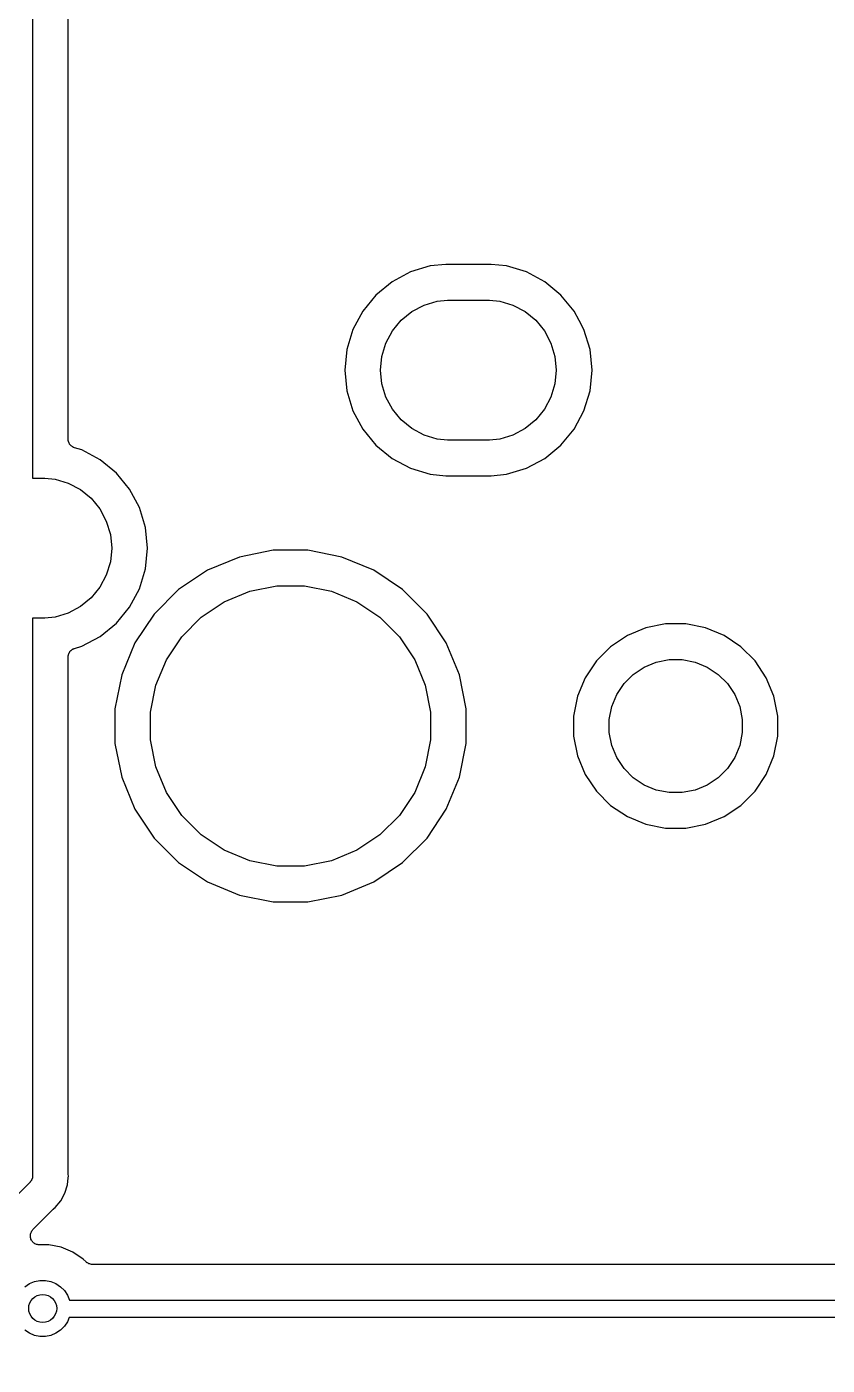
# Model space of a CAD drawing. Extents: x 1.13 to 10.46, y -5.5 to -3.29.
# Drawn here: x 5.831 to 6.281, y -5.502 to -4.75 of the extents above; entities that cross this region are included whole.
import ezdxf

# ---------------------------------------------------------------- set-up
doc = ezdxf.new("R2010")
doc.units = 0
doc.header["$MEASUREMENT"] = 0
doc.layers.add('BLACK', color=7, linetype='CONTINUOUS')

msp = doc.modelspace()

# ---------------------------------------------------------------- linework, layer by layer
at = {"layer": 'BLACK', "linetype": 'CONTINUOUS'}
for p, q in [((5.83445, -4.33228), (5.83445, -5.00354)), ((5.85445, -4.98174), (5.85445, -4.35409)), ((6.04686, -4.8878), (6.03654, -4.89331)), ((6.05805, -4.8844), (6.04686, -4.8878)), ((6.06677, -4.88354), (6.05805, -4.8844)), ((6.09229, -4.88354), (6.06677, -4.88354)), ((6.10101, -4.8844), (6.09229, -4.88354)), ((6.1122, -4.8878), (6.10101, -4.8844)), ((6.12251, -4.89331), (6.1122, -4.8878)), ((6.03654, -4.89331), (6.0275, -4.90073)), ((6.13155, -4.90073), (6.12251, -4.89331)), ((6.0275, -4.90073), (6.02008, -4.90977)), ((6.13897, -4.90977), (6.13155, -4.90073)), ((6.02008, -4.90977), (6.01457, -4.92008)), ((6.04171, -4.91494), (6.04771, -4.91002)), ((6.04771, -4.91002), (6.05455, -4.90636)), ((6.05455, -4.90636), (6.06197, -4.90411)), ((6.06197, -4.90411), (6.06775, -4.90354)), ((6.06775, -4.90354), (6.0913, -4.90354)), ((6.0913, -4.90354), (6.09709, -4.90411)), ((6.09709, -4.90411), (6.10451, -4.90636)), ((6.10451, -4.90636), (6.11135, -4.91002)), ((6.11135, -4.91002), (6.11734, -4.91494)), ((6.14178, -4.91501), (6.13897, -4.90977)), ((6.03679, -4.92093), (6.04171, -4.91494)), ((6.11734, -4.91494), (6.12226, -4.92093)), ((6.14449, -4.92008), (6.14178, -4.91501)), ((6.14178, -4.91501), (6.14178, -4.91501)), ((6.01457, -4.92008), (6.01117, -4.93127)), ((6.03314, -4.92777), (6.03679, -4.92093)), ((6.12226, -4.92093), (6.12592, -4.92777)), ((6.14788, -4.93127), (6.14449, -4.92008)), ((6.01117, -4.93127), (6.01003, -4.94291)), ((6.03088, -4.9352), (6.03314, -4.92777)), ((6.12592, -4.92777), (6.12817, -4.9352)), ((6.14903, -4.94291), (6.14788, -4.93127)), ((6.03012, -4.94291), (6.03088, -4.9352)), ((6.12817, -4.9352), (6.12893, -4.94291)), ((6.01003, -4.94291), (6.01117, -4.95455)), ((6.03088, -4.95063), (6.03012, -4.94291)), ((6.12893, -4.94291), (6.12817, -4.95063)), ((6.14788, -4.95455), (6.14903, -4.94291)), ((6.01117, -4.95455), (6.01457, -4.96574)), ((6.03314, -4.95805), (6.03088, -4.95063)), ((6.12817, -4.95063), (6.12592, -4.95805)), ((6.14449, -4.96574), (6.14788, -4.95455)), ((6.03679, -4.96489), (6.03314, -4.95805)), ((6.12592, -4.95805), (6.12226, -4.96489)), ((6.01457, -4.96574), (6.02008, -4.97606)), ((6.04171, -4.97089), (6.03679, -4.96489)), ((6.12226, -4.96489), (6.11734, -4.97089)), ((6.13897, -4.97606), (6.14449, -4.96574)), ((6.02008, -4.97606), (6.0275, -4.9851)), ((6.04771, -4.97581), (6.04171, -4.97089)), ((6.05455, -4.97946), (6.04771, -4.97581)), ((6.11135, -4.97581), (6.10451, -4.97946)), ((6.11734, -4.97089), (6.11135, -4.97581)), ((6.13155, -4.9851), (6.13897, -4.97606)), ((5.85447, -4.98196), (5.85445, -4.98174)), ((5.85447, -4.98218), (5.85447, -4.98196)), ((5.85452, -4.98244), (5.85447, -4.98218)), ((5.85454, -4.98271), (5.85452, -4.98244)), ((5.85461, -4.98292), (5.85454, -4.98271)), ((5.85465, -4.98314), (5.85461, -4.98292)), ((5.85475, -4.98339), (5.85465, -4.98314)), ((5.85483, -4.98364), (5.85475, -4.98339)), ((5.85493, -4.98384), (5.85483, -4.98364)), ((5.85501, -4.98405), (5.85493, -4.98384)), ((5.85516, -4.98427), (5.85501, -4.98405)), ((5.85528, -4.9845), (5.85516, -4.98427)), ((5.85543, -4.98468), (5.85528, -4.9845)), ((5.85555, -4.98487), (5.85543, -4.98468)), ((5.85573, -4.98506), (5.85555, -4.98487)), ((5.8559, -4.98526), (5.85573, -4.98506)), ((5.85607, -4.9854), (5.8559, -4.98526)), ((5.85623, -4.98556), (5.85607, -4.9854)), ((5.85645, -4.98571), (5.85623, -4.98556)), ((5.85665, -4.98588), (5.85645, -4.98571)), ((6.0275, -4.9851), (6.03654, -4.99252)), ((6.06197, -4.98171), (6.05455, -4.97946)), ((6.06775, -4.98228), (6.06197, -4.98171)), ((6.0913, -4.98228), (6.06775, -4.98228)), ((6.09709, -4.98171), (6.0913, -4.98228)), ((6.10451, -4.97946), (6.09709, -4.98171)), ((6.12251, -4.99252), (6.13155, -4.9851)), ((5.85685, -4.98599), (5.85665, -4.98588)), ((5.85703, -4.98612), (5.85685, -4.98599)), ((5.85728, -4.98622), (5.85703, -4.98612)), ((5.85751, -4.98635), (5.85728, -4.98622)), ((5.85773, -4.98641), (5.85751, -4.98635)), ((5.85793, -4.9865), (5.85773, -4.98641)), ((5.858, -4.98652), (5.85793, -4.9865)), ((5.8622, -4.9878), (5.858, -4.98652)), ((5.87251, -4.99331), (5.8622, -4.9878)), ((6.03654, -4.99252), (6.04686, -4.99803)), ((6.1122, -4.99803), (6.12251, -4.99252)), ((5.88155, -5.00073), (5.87251, -4.99331)), ((5.88897, -5.00977), (5.88155, -5.00073)), ((6.04686, -4.99803), (6.05805, -5.00142)), ((6.10101, -5.00142), (6.1122, -4.99803)), ((5.83445, -5.00354), (5.8413, -5.00354)), ((5.8413, -5.00354), (5.84709, -5.00411)), ((5.84709, -5.00411), (5.85451, -5.00636)), ((5.85451, -5.00636), (5.86135, -5.01002)), ((6.05805, -5.00142), (6.06677, -5.00228)), ((6.06677, -5.00228), (6.09229, -5.00228)), ((6.09229, -5.00228), (6.10101, -5.00142)), ((5.86135, -5.01002), (5.86734, -5.01494)), ((5.86734, -5.01494), (5.87226, -5.02093)), ((5.89449, -5.02008), (5.88897, -5.00977)), ((5.87226, -5.02093), (5.87592, -5.02777)), ((5.89788, -5.03127), (5.89449, -5.02008)), ((5.87592, -5.02777), (5.87817, -5.0352)), ((5.87817, -5.0352), (5.87893, -5.04291)), ((5.89903, -5.04291), (5.89788, -5.03127)), ((5.87893, -5.04291), (5.87817, -5.05063)), ((5.89788, -5.05455), (5.89903, -5.04291)), ((5.9698, -5.04417), (5.95073, -5.04797)), ((5.98925, -5.04417), (5.9698, -5.04417)), ((6.00833, -5.04797), (5.98925, -5.04417)), ((5.87817, -5.05063), (5.87592, -5.05805)), ((5.95073, -5.04797), (5.93276, -5.05541)), ((6.0263, -5.05541), (6.00833, -5.04797)), ((5.87592, -5.05805), (5.87226, -5.06489)), ((5.89449, -5.06574), (5.89788, -5.05455)), ((5.93276, -5.05541), (5.91658, -5.06622)), ((6.04247, -5.06622), (6.0263, -5.05541)), ((5.87226, -5.06489), (5.86734, -5.07089)), ((5.88897, -5.07606), (5.89449, -5.06574)), ((5.91658, -5.06622), (5.90283, -5.07997)), ((5.94223, -5.07313), (5.95656, -5.0672)), ((5.95656, -5.0672), (5.97177, -5.06417)), ((5.97177, -5.06417), (5.98728, -5.06417)), ((5.98728, -5.06417), (6.0025, -5.0672)), ((6.0025, -5.0672), (6.01682, -5.07313)), ((6.05622, -5.07997), (6.04247, -5.06622)), ((5.86135, -5.07581), (5.85451, -5.07946)), ((5.86734, -5.07089), (5.86135, -5.07581)), ((5.92933, -5.08175), (5.94223, -5.07313)), ((6.01682, -5.07313), (6.02972, -5.08175)), ((5.8413, -5.08228), (5.83445, -5.08228)), ((5.83445, -5.08228), (5.83445, -5.39547)), ((5.84709, -5.08171), (5.8413, -5.08228)), ((5.85451, -5.07946), (5.84709, -5.08171)), ((5.88155, -5.0851), (5.88897, -5.07606)), ((5.90283, -5.07997), (5.89203, -5.09614)), ((5.91837, -5.09272), (5.92933, -5.08175)), ((6.02972, -5.08175), (6.04069, -5.09272)), ((6.06703, -5.09614), (6.05622, -5.07997)), ((5.87251, -5.09252), (5.88155, -5.0851)), ((6.17932, -5.08772), (6.16887, -5.09204)), ((6.19041, -5.08551), (6.17932, -5.08772)), ((6.20172, -5.08551), (6.19041, -5.08551)), ((6.21281, -5.08772), (6.20172, -5.08551)), ((6.22325, -5.09204), (6.21281, -5.08772)), ((5.858, -5.0993), (5.8622, -5.09803)), ((5.8622, -5.09803), (5.87251, -5.09252)), ((5.89203, -5.09614), (5.88458, -5.11411)), ((5.90975, -5.10562), (5.91837, -5.09272)), ((6.04069, -5.09272), (6.04931, -5.10562)), ((6.07447, -5.11411), (6.06703, -5.09614)), ((6.15947, -5.09833), (6.15148, -5.10632)), ((6.16887, -5.09204), (6.15947, -5.09833)), ((6.23265, -5.09833), (6.22325, -5.09204)), ((6.24065, -5.10632), (6.23265, -5.09833)), ((5.85445, -5.10402), (5.85447, -5.1038)), ((5.85445, -5.10409), (5.85445, -5.10402)), ((5.85445, -5.39424), (5.85445, -5.10409)), ((5.85447, -5.1038), (5.85448, -5.10357)), ((5.85448, -5.10357), (5.85453, -5.10331)), ((5.85453, -5.10331), (5.85456, -5.10305)), ((5.85456, -5.10305), (5.85463, -5.10284)), ((5.85463, -5.10284), (5.85467, -5.10262)), ((5.85467, -5.10262), (5.85477, -5.10237)), ((5.85477, -5.10237), (5.85485, -5.10212)), ((5.85485, -5.10212), (5.85496, -5.10192)), ((5.85496, -5.10192), (5.85505, -5.10172)), ((5.85505, -5.10172), (5.8552, -5.1015)), ((5.8552, -5.1015), (5.85532, -5.10126)), ((5.85532, -5.10126), (5.85547, -5.10109)), ((5.85547, -5.10109), (5.85559, -5.10091)), ((5.85559, -5.10091), (5.85578, -5.10072)), ((5.85578, -5.10072), (5.85595, -5.10052)), ((5.85595, -5.10052), (5.85613, -5.10038)), ((5.85613, -5.10038), (5.85628, -5.10022)), ((5.85628, -5.10022), (5.8565, -5.10007)), ((5.8565, -5.10007), (5.85671, -5.09991)), ((5.85671, -5.09991), (5.85691, -5.0998)), ((5.85691, -5.0998), (5.8571, -5.09968)), ((5.8571, -5.09968), (5.85734, -5.09958)), ((5.85734, -5.09958), (5.85758, -5.09945)), ((5.85758, -5.09945), (5.85779, -5.09939)), ((5.85779, -5.09939), (5.858, -5.0993)), ((5.90381, -5.11995), (5.90975, -5.10562)), ((6.04931, -5.10562), (6.05524, -5.11995)), ((6.18515, -5.10695), (6.19238, -5.10551)), ((6.19238, -5.10551), (6.19975, -5.10551)), ((6.19975, -5.10551), (6.20697, -5.10695)), ((6.15148, -5.10632), (6.14519, -5.11572)), ((6.17222, -5.11386), (6.17835, -5.10977)), ((6.17835, -5.10977), (6.18515, -5.10695)), ((6.20697, -5.10695), (6.21378, -5.10977)), ((6.21378, -5.10977), (6.21991, -5.11386)), ((6.24693, -5.11572), (6.24065, -5.10632)), ((5.88458, -5.11411), (5.88079, -5.13319)), ((5.90079, -5.13516), (5.90381, -5.11995)), ((6.05524, -5.11995), (6.05827, -5.13516)), ((6.07827, -5.13319), (6.07447, -5.11411)), ((6.14519, -5.11572), (6.14087, -5.12617)), ((6.16292, -5.1252), (6.16701, -5.11907)), ((6.16701, -5.11907), (6.17222, -5.11386)), ((6.21991, -5.11386), (6.22511, -5.11907)), ((6.22511, -5.11907), (6.22921, -5.1252)), ((6.25126, -5.12617), (6.24693, -5.11572)), ((6.14087, -5.12617), (6.13866, -5.13726)), ((6.1601, -5.132), (6.16292, -5.1252)), ((6.22921, -5.1252), (6.23203, -5.132)), ((6.25346, -5.13726), (6.25126, -5.12617)), ((5.88079, -5.13319), (5.88079, -5.15264)), ((5.90079, -5.15067), (5.90079, -5.13516)), ((6.05827, -5.13516), (6.05827, -5.15067)), ((6.07827, -5.15264), (6.07827, -5.13319)), ((6.15866, -5.13923), (6.1601, -5.132)), ((6.23203, -5.132), (6.23346, -5.13923)), ((6.13866, -5.13726), (6.13866, -5.14857)), ((6.15866, -5.1466), (6.15866, -5.13923)), ((6.23346, -5.13923), (6.23346, -5.1466)), ((6.25346, -5.14857), (6.25346, -5.13726)), ((5.90381, -5.16588), (5.90079, -5.15067)), ((6.05827, -5.15067), (6.05524, -5.16588)), ((6.13866, -5.14857), (6.14087, -5.15966)), ((6.1601, -5.15382), (6.15866, -5.1466)), ((6.23346, -5.1466), (6.23203, -5.15382)), ((6.25126, -5.15966), (6.25346, -5.14857)), ((5.88079, -5.15264), (5.88458, -5.17171)), ((6.07447, -5.17171), (6.07827, -5.15264)), ((6.16292, -5.16063), (6.1601, -5.15382)), ((6.23203, -5.15382), (6.22921, -5.16063)), ((5.90975, -5.18021), (5.90381, -5.16588)), ((6.05524, -5.16588), (6.04931, -5.18021)), ((6.14087, -5.15966), (6.14519, -5.1701)), ((6.16701, -5.16676), (6.16292, -5.16063)), ((6.22921, -5.16063), (6.22511, -5.16676)), ((6.24693, -5.1701), (6.25126, -5.15966)), ((5.88458, -5.17171), (5.89203, -5.18968)), ((6.06703, -5.18968), (6.07447, -5.17171)), ((6.14519, -5.1701), (6.15148, -5.1795)), ((6.17222, -5.17197), (6.16701, -5.16676)), ((6.17835, -5.17606), (6.17222, -5.17197)), ((6.21991, -5.17197), (6.21378, -5.17606)), ((6.22511, -5.16676), (6.21991, -5.17197)), ((6.24065, -5.1795), (6.24693, -5.1701)), ((5.91837, -5.19311), (5.90975, -5.18021)), ((6.04931, -5.18021), (6.04069, -5.19311)), ((6.15148, -5.1795), (6.15947, -5.1875)), ((6.18515, -5.17888), (6.17835, -5.17606)), ((6.19238, -5.18031), (6.18515, -5.17888)), ((6.19975, -5.18031), (6.19238, -5.18031)), ((6.20697, -5.17888), (6.19975, -5.18031)), ((6.21378, -5.17606), (6.20697, -5.17888)), ((6.23265, -5.1875), (6.24065, -5.1795)), ((6.15947, -5.1875), (6.16887, -5.19378)), ((6.22325, -5.19378), (6.23265, -5.1875)), ((5.89203, -5.18968), (5.90283, -5.20586)), ((5.92933, -5.20407), (5.91837, -5.19311)), ((6.04069, -5.19311), (6.02972, -5.20407)), ((6.05622, -5.20586), (6.06703, -5.18968)), ((6.16887, -5.19378), (6.17932, -5.19811)), ((6.21281, -5.19811), (6.22325, -5.19378)), ((6.17932, -5.19811), (6.19041, -5.20031)), ((6.19041, -5.20031), (6.20172, -5.20031)), ((6.20172, -5.20031), (6.21281, -5.19811)), ((5.90283, -5.20586), (5.91658, -5.21961)), ((5.94223, -5.21269), (5.92933, -5.20407)), ((6.02972, -5.20407), (6.01682, -5.21269)), ((6.04247, -5.21961), (6.05622, -5.20586)), ((5.95656, -5.21863), (5.94223, -5.21269)), ((5.97177, -5.22165), (5.95656, -5.21863)), ((6.0025, -5.21863), (5.98728, -5.22165)), ((6.01682, -5.21269), (6.0025, -5.21863)), ((5.91658, -5.21961), (5.93276, -5.23042)), ((5.98728, -5.22165), (5.97177, -5.22165)), ((6.0263, -5.23042), (6.04247, -5.21961)), ((5.93276, -5.23042), (5.95073, -5.23786)), ((6.00833, -5.23786), (6.0263, -5.23042)), ((5.95073, -5.23786), (5.9698, -5.24165)), ((5.98925, -5.24165), (6.00833, -5.23786)), ((5.9698, -5.24165), (5.98925, -5.24165)), ((5.83302, -5.39921), (5.83284, -5.39936)), ((5.83318, -5.39902), (5.83302, -5.39921)), ((5.83364, -5.39846), (5.83318, -5.39902)), ((5.83318, -5.39902), (5.83318, -5.39902)), ((5.83374, -5.39828), (5.83364, -5.39846)), ((5.8341, -5.39761), (5.83374, -5.39828)), ((5.83438, -5.39668), (5.8341, -5.39761)), ((5.83445, -5.39595), (5.83438, -5.39668)), ((5.83445, -5.39547), (5.83447, -5.39571)), ((5.83447, -5.39571), (5.83445, -5.39595)), ((5.83445, -5.39595), (5.83445, -5.39595)), ((5.85409, -5.4006), (5.85447, -5.39669)), ((5.85447, -5.39445), (5.85445, -5.39424)), ((5.85447, -5.39466), (5.85447, -5.39445)), ((5.85447, -5.39473), (5.85447, -5.39466)), ((5.85457, -5.39571), (5.85447, -5.39473)), ((5.85447, -5.39669), (5.85457, -5.39571)), ((5.85447, -5.39669), (5.85447, -5.39669)), ((5.83284, -5.39936), (5.73018, -5.50202)), ((5.85035, -5.40963), (5.85266, -5.4053)), ((5.85266, -5.4053), (5.85409, -5.4006)), ((5.83466, -5.42583), (5.84611, -5.41437)), ((5.84611, -5.41437), (5.84616, -5.41433)), ((5.84616, -5.41433), (5.84632, -5.41419)), ((5.84632, -5.41419), (5.84647, -5.41405)), ((5.84647, -5.41405), (5.84723, -5.41342)), ((5.84723, -5.41342), (5.85035, -5.40963)), ((5.83319, -5.42933), (5.83324, -5.42885)), ((5.83319, -5.42934), (5.83319, -5.42933)), ((5.83319, -5.42935), (5.83319, -5.42934)), ((5.83324, -5.42982), (5.83319, -5.42935)), ((5.83324, -5.42885), (5.83329, -5.42838)), ((5.83329, -5.42836), (5.83344, -5.4279)), ((5.83329, -5.42837), (5.83329, -5.42836)), ((5.83329, -5.42838), (5.83329, -5.42837)), ((5.83344, -5.4279), (5.83357, -5.42744)), ((5.83357, -5.42744), (5.83358, -5.42744)), ((5.83358, -5.42743), (5.83381, -5.427)), ((5.83358, -5.42744), (5.83358, -5.42743)), ((5.83381, -5.427), (5.83404, -5.42658)), ((5.83404, -5.42658), (5.83405, -5.42657)), ((5.83404, -5.42658), (5.83404, -5.42658)), ((5.83405, -5.42657), (5.83435, -5.4262)), ((5.83435, -5.4262), (5.83466, -5.42583)), ((5.83328, -5.4303), (5.83324, -5.42982)), ((5.83328, -5.43031), (5.83328, -5.4303)), ((5.83328, -5.43032), (5.83328, -5.43031)), ((5.83342, -5.43078), (5.83328, -5.43032)), ((5.83355, -5.43124), (5.83342, -5.43078)), ((5.83356, -5.43125), (5.83355, -5.43124)), ((5.83378, -5.43168), (5.83356, -5.43125)), ((5.83356, -5.43125), (5.83356, -5.43125)), ((5.83401, -5.4321), (5.83378, -5.43168)), ((5.83401, -5.43211), (5.83401, -5.4321)), ((5.83402, -5.43212), (5.83401, -5.43211)), ((5.83432, -5.43249), (5.83402, -5.43212)), ((5.83462, -5.43286), (5.83432, -5.43249)), ((5.83462, -5.43287), (5.83462, -5.43286)), ((5.83463, -5.43288), (5.83462, -5.43287)), ((5.835, -5.43319), (5.83463, -5.43288)), ((5.83537, -5.43349), (5.835, -5.43319)), ((5.83537, -5.4335), (5.83537, -5.43349)), ((5.83538, -5.4335), (5.83537, -5.4335)), ((5.8358, -5.43373), (5.83538, -5.4335)), ((5.83622, -5.43396), (5.8358, -5.43373)), ((5.83623, -5.43396), (5.83622, -5.43396)), ((5.83624, -5.43397), (5.83623, -5.43396)), ((5.83669, -5.43411), (5.83624, -5.43397)), ((5.83715, -5.43426), (5.83669, -5.43411)), ((5.83716, -5.43426), (5.83715, -5.43426)), ((5.83717, -5.43426), (5.83716, -5.43426)), ((5.83764, -5.43431), (5.83717, -5.43426)), ((5.83812, -5.43436), (5.83764, -5.43431)), ((5.83814, -5.43436), (5.83812, -5.43436)), ((5.83819, -5.43437), (5.83814, -5.43436)), ((5.83814, -5.43436), (5.83814, -5.43437)), ((5.83814, -5.43437), (5.83814, -5.43436)), ((5.84365, -5.43437), (5.83819, -5.43437)), ((5.85055, -5.43574), (5.84365, -5.43437)), ((5.85706, -5.43843), (5.85055, -5.43574)), ((5.86292, -5.44235), (5.85706, -5.43843)), ((5.8645, -5.44393), (5.86292, -5.44235)), ((5.86485, -5.44422), (5.8645, -5.44393)), ((5.86521, -5.44452), (5.86485, -5.44422)), ((5.86523, -5.44453), (5.86521, -5.44452)), ((5.86525, -5.44455), (5.86523, -5.44453)), ((5.86566, -5.44477), (5.86525, -5.44455)), ((5.86606, -5.44499), (5.86566, -5.44477)), ((5.86609, -5.445), (5.86606, -5.44499)), ((5.86611, -5.44501), (5.86609, -5.445)), ((5.86655, -5.44514), (5.86611, -5.44501)), ((5.86699, -5.44528), (5.86655, -5.44514)), ((5.86702, -5.44529), (5.86699, -5.44528)), ((5.86704, -5.44529), (5.86702, -5.44529)), ((5.8675, -5.44534), (5.86704, -5.44529)), ((5.86796, -5.44539), (5.8675, -5.44534)), ((5.86801, -5.44539), (5.86796, -5.44539)), ((5.86802, -5.44539), (5.86801, -5.44539)), ((5.86803, -5.44539), (5.86802, -5.44539)), ((5.86802, -5.44539), (5.86802, -5.44539)), ((6.40733, -5.44539), (5.86803, -5.44539)), ((5.83009, -5.45788), (5.83267, -5.45616)), ((5.83267, -5.45616), (5.83553, -5.45497)), ((5.83553, -5.45497), (5.83858, -5.45437)), ((5.83858, -5.45437), (5.84168, -5.45437)), ((5.84168, -5.45437), (5.84472, -5.45497)), ((5.84472, -5.45497), (5.84759, -5.45616)), ((5.84759, -5.45616), (5.85017, -5.45788)), ((5.85017, -5.45788), (5.85236, -5.46007)), ((5.85236, -5.46007), (5.85408, -5.46265)), ((5.85408, -5.46265), (5.85522, -5.46539)), ((5.85522, -5.46539), (6.41769, -5.46539)), ((5.85236, -5.48015), (5.85017, -5.48235)), ((5.85408, -5.47757), (5.85236, -5.48015)), ((5.85505, -5.47523), (5.85408, -5.47757)), ((6.41949, -5.47523), (5.85505, -5.47523)), ((5.83267, -5.48407), (5.83009, -5.48235)), ((5.83553, -5.48526), (5.83267, -5.48407)), ((5.83858, -5.48586), (5.83553, -5.48526)), ((5.84168, -5.48586), (5.83858, -5.48586)), ((5.84472, -5.48526), (5.84168, -5.48586)), ((5.84759, -5.48407), (5.84472, -5.48526)), ((5.85017, -5.48235), (5.84759, -5.48407))]:
    msp.add_line(p, q, dxfattribs=at)
at = {"layer": 'BLACK'}
msp.add_circle((5.84013, -5.47011), 0.00787, dxfattribs=at)

doc.saveas('drawing.dxf')
